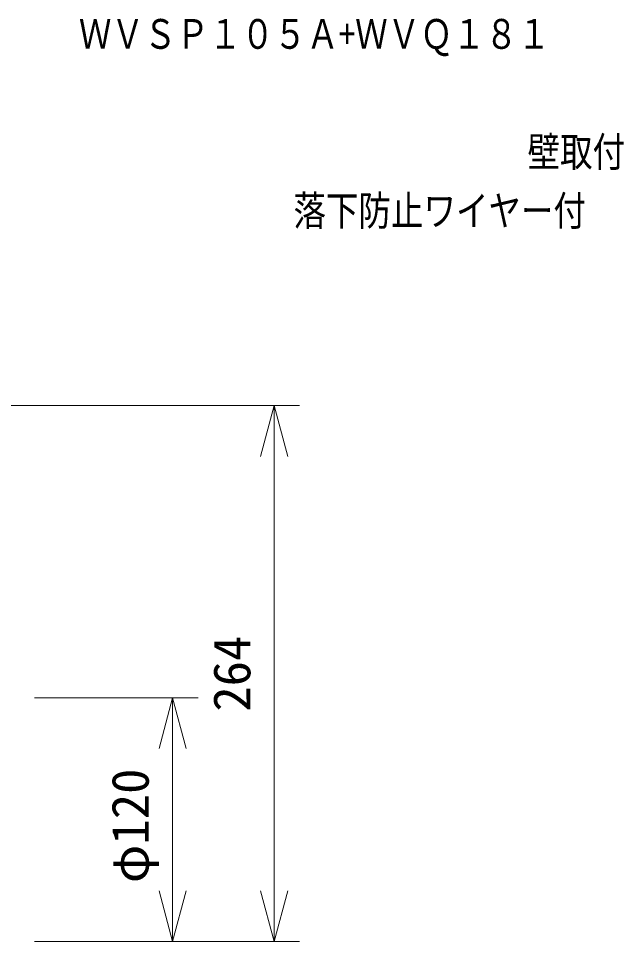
# Model space of a CAD drawing. Units: millimetres, scale not verified. Extents: x -62 to 63, y -56 to 57.
# Drawn here: x 32.11 to 61.89, y 3.01 to 48.44 of the extents above; entities that cross this region are included whole.
import ezdxf
from ezdxf.enums import TextEntityAlignment as Align

# ---------------------------------------------------------------- set-up
doc = ezdxf.new("R2010")
doc.units = ezdxf.units.MM
doc.header["$LTSCALE"] = 0.125
doc.layers.add('0-0_0', color=7, linetype='Continuous', lineweight=20)
doc.layers.add('0-4_SUNPO', color=3, linetype='Continuous', lineweight=18)
doc.layers.add('0-3_TOUROKU', color=7, linetype='Continuous')
doc.styles.add('ＭＳ ゴシック', font='')
doc.styles.get('ＭＳ ゴシック').set_extended_font_data('MS Gothic')

# ---------------------------------------------------------------- blocks, each defined once
blk = doc.blocks.new('_Open30')
at = {"layer": '0-0_0'}
blk.add_line((0, 0), (-1, 0), dxfattribs=at)
blk.add_lwpolyline([(-1, 0.26795), (0, 0), (-1, -0.26795)], dxfattribs=at)
blk = doc.blocks.new('D2')
at = {"layer": '0-4_SUNPO'}
for p, q in [((226.4074, 202.5105), (234.4497, 202.5105)), ((233.1997, 200.0105), (233.1997, 193.0105)), ((226.4074, 190.5105), (234.4497, 190.5105))]:
    blk.add_line(p, q, dxfattribs=at)
at = {"layer": '0-4_SUNPO', "xscale": 2.5, "yscale": 2.5}
for p, rotation in [((233.1997, 202.5105), 90), ((233.1997, 190.5105), 270)]:
    blk.add_blockref('_Open30', p, dxfattribs=dict(at, rotation=rotation))
at = {"layer": '0-4_SUNPO', "color": 7, "style": 'ＭＳ ゴシック'}
blk.add_text('φ120', height=1.833, rotation=90, dxfattribs=at).set_placement((232.5747, 193.3855), align=Align.BOTTOM_LEFT)
blk = doc.blocks.new('D3')
at = {"layer": '0-4_SUNPO'}
for p, q in [((203.9574, 216.8805), (239.4497, 216.8805)), ((238.1997, 214.3805), (238.1997, 193.0105)), ((226.4074, 190.5105), (239.4497, 190.5105))]:
    blk.add_line(p, q, dxfattribs=at)
at = {"layer": '0-4_SUNPO', "xscale": 2.5, "yscale": 2.5}
for p, rotation in [((238.1997, 216.8805), 90), ((238.1997, 190.5105), 270)]:
    blk.add_blockref('_Open30', p, dxfattribs=dict(at, rotation=rotation))
at = {"layer": '0-4_SUNPO', "color": 7, "style": 'ＭＳ ゴシック'}
blk.add_text('264', height=1.833, rotation=90, dxfattribs=at).set_placement((237.5747, 201.8205), align=Align.BOTTOM_LEFT)

msp = doc.modelspace()

# ---------------------------------------------------------------- block references
at = {"layer": '0-4_SUNPO'}
for name in ['D3', 'D2']:
    msp.add_blockref(name, (-193.4976, -187.4967), dxfattribs=at)

# ---------------------------------------------------------------- texts
at = {"layer": '0-3_TOUROKU', "style": 'ＭＳ ゴシック', "width": 0.8}
for s, p in [('ＷＶＳＰ１０５Ａ+ＷＶＱ１８１', (35.089, 46.5033)), ('壁取付', (57.169, 40.7033)), ('落下防止ワイヤー付', (45.649, 37.8033))]:
    msp.add_text(s, height=1.466, dxfattribs=at).set_placement(p, align=Align.BOTTOM_LEFT)

doc.saveas('drawing.dxf')
